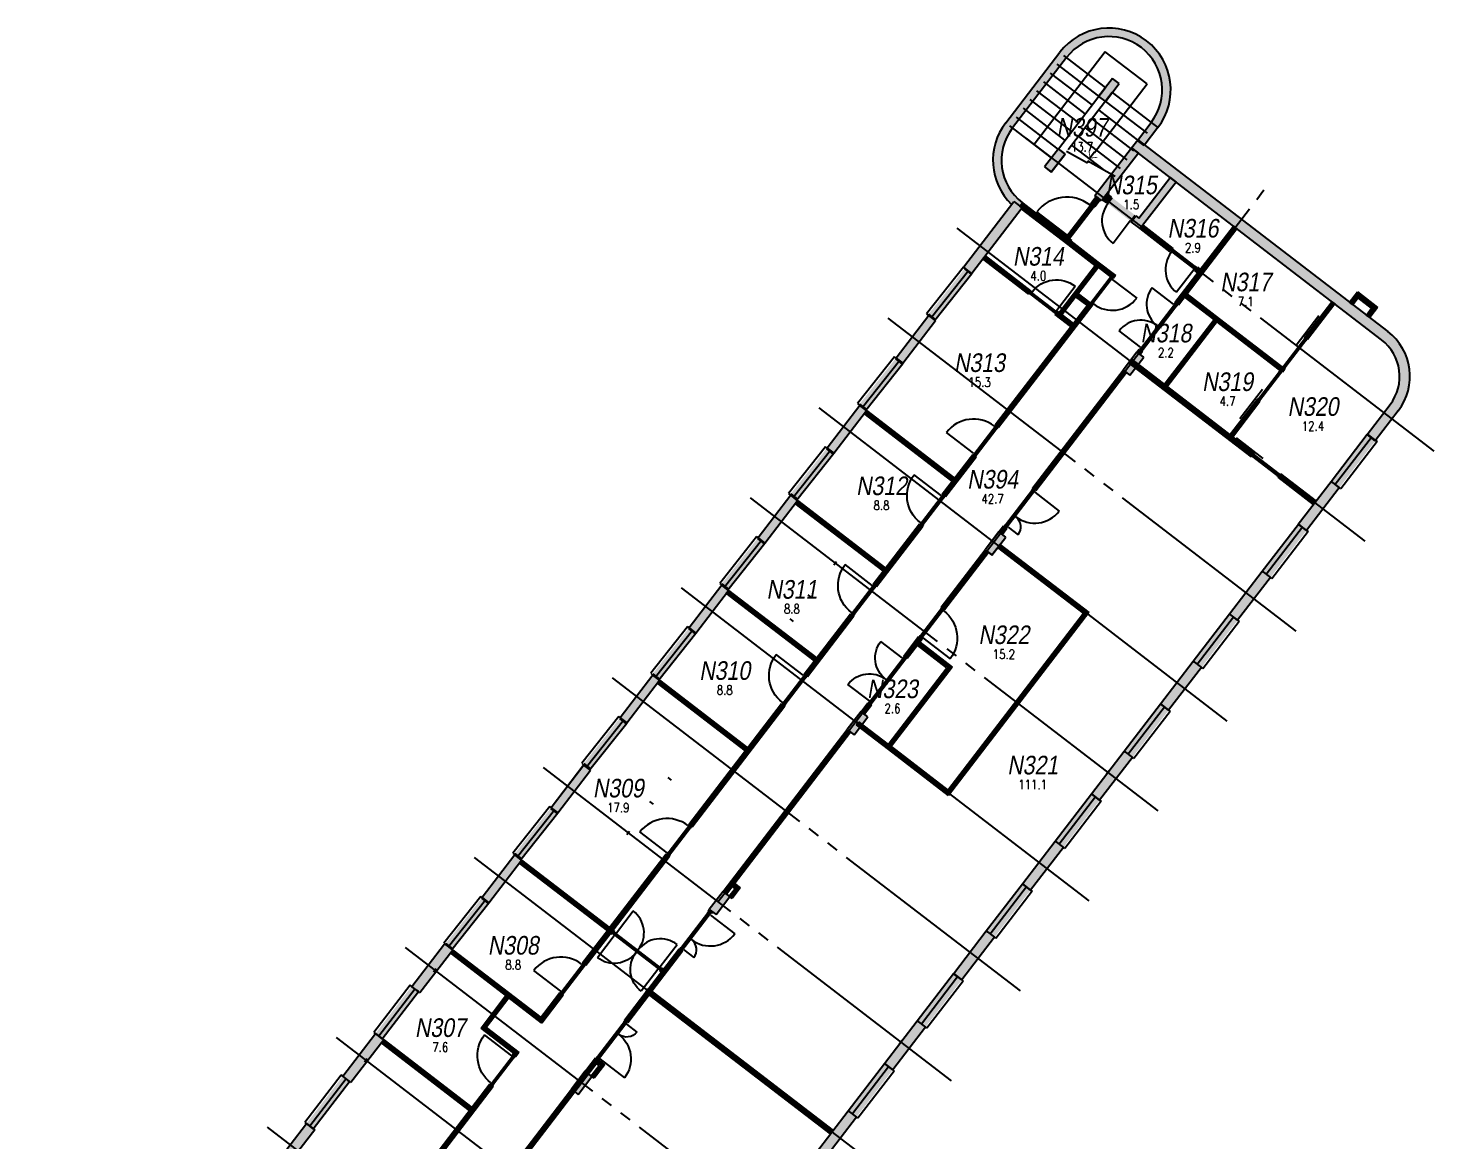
# Model space of a CAD drawing. Extents: x 22790 to 124359, y 400 to 114212.
# Drawn here: x 30332 to 68148, y 84258 to 114212 of the extents above; entities that cross this region are included whole.
import ezdxf
from ezdxf.enums import TextEntityAlignment as Align

# ---------------------------------------------------------------- set-up
doc = ezdxf.new("R2010")
doc.units = 0
doc.header["$LTSCALE"] = 50
doc.header["$PDMODE"] = 1
doc.linetypes.add('4PHAN', pattern=[158.75, 127, -6.35, 6.35, -6.35, 6.35, -6.35])
doc.linetypes.add('INVISIBLE', pattern=[999999, 0, -999999])
doc.layers.get('0').update_dxf_attribs({"linetype": 'CONTINUOUS'})
for name, color, linetype in [('ANNTEXT_03', 7, 'CONTINUOUS'), ('CL_03', 7, 'CONTINUOUS'), ('EW_03', 7, 'CONTINUOUS'), ('GRIDLINE_03', 15, '4PHAN'), ('HEADER_03', 7, 'INVISIBLE'), ('ND_03', 7, 'CONTINUOUS'), ('NW_03', 7, 'CONTINUOUS'), ('RI_03', 7, 'CONTINUOUS'), ('SC_03', 7, 'CONTINUOUS'), ('WALL_03', 7, 'CONTINUOUS'), ('WW_03', 7, 'CONTINUOUS')]:
    doc.layers.add(name, color=color, linetype=linetype)
doc.styles.add('SIMPLEX', font='ARIALN.TTF', dxfattribs={"oblique": 10})
doc.styles.get("Standard").update_dxf_attribs({"font": 'simplex'})

# ---------------------------------------------------------------- blocks, each defined once
blk = doc.blocks.new('RM_SPAM')
for p in [(0, 2.5), (0, 0)]:
    blk.add_point(p)
at = {"style": 'SIMPLEX', "oblique": 10}
blk.add_attdef('RM_NUM', text='', height=2.5, dxfattribs=at).set_placement((0, 0), align=Align.CENTER)
at = {"flags": 1}
for tag, p, width in [('SITENO', (-15, 0), 0.8), ('IN_OU_CODE', (-15, -2), 0.8), ('RM_CO_CODE', (-15, -4), 0.8), ('RM_TY_CODE', (-15, -6), 0.7), ('RM_FU_CODE', (-15, -8), 0.8), ('OCC/USE', (-15, -10), 0.8)]:
    blk.add_attdef(tag, p, '', height=1.25, dxfattribs=dict(at, width=width))
at = {"width": 0.8, "flags": 1}
for tag, p in [('BL_NUM', (15, 0)), ('LEVEL', (15, -2)), ('%S/L', (15, -4)), ('STUDCAP', (15, -6))]:
    blk.add_attdef(tag, text='', height=1.25, dxfattribs=at).set_placement(p, align=Align.RIGHT)
at = {"width": 0.8}
for tag, p in [('RM_AREA', (0, -2)), ('USE', (-0.24, -4.05)), ('USE2', (-0.24, -6.05))]:
    blk.add_attdef(tag, text='', height=1.25, dxfattribs=at).set_placement(p, align=Align.CENTER)
at = {"width": 0.8, "flags": 1}
blk.add_attdef('SERVS', text='', height=1.25, dxfattribs=at).set_placement((0, -8), align=Align.CENTER)
blk = doc.blocks.new('DR1S')
blk.add_line((-0.2, 0.1), (-1.2, 0.1))
at = {"flags": 1}
blk.add_attdef('SILLHT', text='', height=0.1, dxfattribs=at).set_placement((0, 0), align=Align.MIDDLE)
blk = doc.blocks.new('DRFRAME')
for p, q in [((-0.5, -0.5), (-0.5, 0.5)), ((0.5, -0.5), (0.5, 0.5))]:
    blk.add_line(p, q)
at = {"flags": 1}
blk.add_attdef('SILLHT', text='', height=0.1, dxfattribs=at).set_placement((0, 0), align=Align.MIDDLE)
blk = doc.blocks.new('DR1H90')
blk.add_line((-0.46, 0), (-0.46, 0.92))
blk.add_arc((-0.46, 0), 0.92, 0, 90)
at = {"flags": 1}
blk.add_attdef('SILLHT', text='', height=0.1, dxfattribs=at).set_placement((0, 0), align=Align.MIDDLE)
blk = doc.blocks.new('DR2H90')
for p, q in [((-0.46, 0), (-0.46, 0.46)), ((0.46, 0), (0.46, 0.46))]:
    blk.add_line(p, q)
for centre, start, end in [((-0.46, 0), 359.9998, 89.9998), ((0.46, 0), 90.0002, 180.0002)]:
    blk.add_arc(centre, 0.46, start, end)
at = {"flags": 1}
blk.add_attdef('SILLHT', text='', height=0.1, dxfattribs=at).set_placement((0, 0), align=Align.MIDDLE)
blk = doc.blocks.new('DR2U90')
for p, q in [((-0.46, 0), (-0.46, 0.65)), ((0.46, 0), (0.46, 0.27))]:
    blk.add_line(p, q)
for centre, radius, start, end in [((-0.46, 0), 0.65, 0, 90), ((0.46, 0), 0.27, 90, 180)]:
    blk.add_arc(centre, radius, start, end)
at = {"flags": 1}
blk.add_attdef('SILLHT', text='', height=0.1, dxfattribs=at).set_placement((0, 0), align=Align.MIDDLE)
blk = doc.blocks.new('WNFRAME')
for p, q in [((-0.5, -0.5), (-0.5, 0.5)), ((0.5, -0.5), (0.5, 0.5))]:
    blk.add_line(p, q)
at = {"flags": 1}
blk.add_attdef('SILLHT', text='', height=0.1, dxfattribs=at).set_placement((0, 0), align=Align.MIDDLE)
blk = doc.blocks.new('SPL')
for p, q in [((1, 0.5), (0, 0.5)), ((1, -0.5), (1, 0.5)), ((0, -0.5), (1, -0.5))]:
    blk.add_line(p, q)
blk = doc.blocks.new('WNOF')
blk.add_line((-0.5, 0), (0.5, 0))
at = {"flags": 1}
blk.add_attdef('SILLHT', text='', height=0.1, dxfattribs=at).set_placement((0, 0), align=Align.MIDDLE)
blk = doc.blocks.new('C-S')
for p, q in [((0.5, 0.5), (-0.5, 0.5)), ((-0.5, 0.5), (-0.5, -0.5)), ((0.5, -0.5), (0.5, 0.5)), ((-0.5, -0.5), (0.5, -0.5))]:
    blk.add_line(p, q)
at = {"const_width": 1}
blk.add_lwpolyline([(-0.5, 0), (0.5, 0)], dxfattribs=at)
blk = doc.blocks.new('TXTARR2')
blk.add_line((-1, 0), (0, 0))
at = {"const_width": 0.1}
blk.add_lwpolyline([(-0.71, 0.71), (0, 0), (-0.71, -0.71)], dxfattribs=at)

msp = doc.modelspace()

# ---------------------------------------------------------------- linework, layer by layer
at = {"layer": 'ANNTEXT_03', "color": 0}
for p, q in [((59306, 113577), (57394, 111085)), ((60431, 112714), (59306, 113577)), ((59017, 110871), (60431, 112714))]:
    msp.add_line(p, q, dxfattribs=at)
at = {"layer": 'EW_03'}
for points, const_width in [([(60634, 111605, 1), (58176, 113491), (56722, 111597, 0.414214), (57008, 109424, 0.414214)], 229), ([(67079, 104002, 0.414214), (66823, 105943, 0.414214)], 279)]:
    msp.add_lwpolyline(points, format="xyb", dxfattribs=dict(at, const_width=const_width))
for points, const_width in [([(60634, 111605), (60263, 111121)], 229), ([(66823, 105943), (60103, 111100)], 279), ([(55605, 107700), (56958, 109463)], 279), ([(65926, 106808), (66100, 107034), (66553, 106687), (66379, 106460)], 114), ([(66460, 103196), (67079, 104002)], 279), ([(64612, 100788), (65494, 101937)], 279), ([(62757, 98370), (63638, 99519)], 279), ([(60901, 95952), (61783, 97100)], 279), ([(59046, 93534), (59927, 94682)], 279), ([(57190, 91116), (58072, 92264)], 279), ([(41642, 89503), (40761, 88355)], 279), ([(55335, 88697), (56216, 89846)], 279), ([(53479, 86279), (54361, 87428)], 279), ([(39787, 87085), (38905, 85937)], 279), ([(51624, 83861), (52505, 85010)], 279), ([(37931, 84667), (37050, 83518)], 279)]:
    msp.add_lwpolyline(points, dxfattribs=dict(at, const_width=const_width))
at = {"layer": 'GRIDLINE_03'}
for p, q in [((57174, 111250), (68148, 102830)), ((30332, 66534), (63731, 110060)), ((55318, 108832), (66292, 100411)), ((53463, 106414), (64437, 97993)), ((51607, 103996), (62581, 95575)), ((49752, 101578), (60726, 93157)), ((47896, 99160), (58870, 90739)), ((46041, 96742), (57015, 88321)), ((44185, 94323), (55159, 85903)), ((42330, 91905), (53304, 83484)), ((40474, 89487), (51448, 81066)), ((38619, 87069), (49593, 78648)), ((36763, 84651), (47737, 76230))]:
    msp.add_line(p, q, dxfattribs=at)
at = {"layer": 'HEADER_03'}
for points, const_width, elevation in [([(60069, 109085), (59410, 109590)], 200, 2100), ([(58069, 108680), (57104, 109425)], 114, 2134), ([(58304, 108576), (58974, 109449)], 145, 2100), ([(61093, 108243), (61751, 107738)], 114, 2100), ([(55625, 107684), (54631, 106430)], 229, 2134), ([(58931, 106797), (59479, 107511)], 100, 2100), ([(57280, 107100), (57994, 106552)], 100, 2100), ([(61228, 106799), (60267, 105545)], 114, 2100), ([(64100, 105070), (64709, 105863)], 100, 2100), ([(53769, 105266), (52775, 104012)], 229, 2134), ([(64039, 104990), (63430, 104197)], 100, 2100), ([(55786, 102710), (56395, 103504)], 114, 2100), ([(65494, 101937), (66468, 103206)], 279, 2134), ([(51914, 102848), (50920, 101594)], 229, 2134), ([(63277, 102725), (63991, 102177)], 114, 2100), ([(57396, 101804), (56617, 100788)], 114, 2100), ([(54355, 100846), (54964, 101639)], 114, 2100), ([(63638, 99519), (64612, 100788)], 279, 2134), ([(50058, 100430), (49064, 99176)], 229, 2134), ([(52500, 98428), (53109, 99221)], 114, 2100), ([(54942, 98606), (54333, 97813)], 114, 2100), ([(61783, 97100), (62757, 98370)], 279, 2134), ([(48203, 98012), (47209, 96758)], 229, 2134), ([(53931, 97289), (52970, 96036)], 114, 2100), ([(50644, 96010), (51253, 96803)], 114, 2100), ([(59927, 94682), (60901, 95952)], 279, 2134), ([(46347, 95594), (45353, 94340)], 229, 2134), ([(58072, 92264), (59046, 93534)], 279, 2134), ([(44492, 93176), (43498, 91921)], 229, 2134), ([(47542, 91967), (48151, 92760)], 114, 2100), ([(56216, 89846), (57190, 91116)], 279, 2134), ([(42636, 90757), (41642, 89503)], 229, 2134), ([(48671, 90434), (47892, 89418)], 114, 2100), ([(46076, 89880), (47357, 88897)], 100, 2100), ([(45292, 89034), (44683, 88241)], 114, 2100), ([(54361, 87428), (55335, 88697)], 279, 2134), ([(39766, 87101), (40741, 88370)], 229, 2134), ([(46419, 87498), (45639, 86483)], 114, 2100), ([(42796, 85782), (43405, 86575)], 100, 2100), ([(52505, 85010), (53479, 86279)], 279, 2134), ([(37911, 84683), (38885, 85952)], 229, 2134)]:
    msp.add_lwpolyline(points, dxfattribs=dict(at, const_width=const_width, elevation=elevation))
for points, const_width in [([(55625, 107684), (54631, 106430)], 229), ([(53769, 105266), (52775, 104012)], 229), ([(65494, 101937), (66468, 103206)], 279), ([(51914, 102848), (50920, 101594)], 229), ([(63638, 99519), (64612, 100788)], 279), ([(50058, 100430), (49064, 99176)], 229), ([(61783, 97100), (62757, 98370)], 279), ([(48203, 98012), (47209, 96758)], 229), ([(59927, 94682), (60901, 95952)], 279), ([(46347, 95594), (45353, 94340)], 229), ([(58072, 92264), (59046, 93534)], 279), ([(44492, 93176), (43498, 91921)], 229), ([(56216, 89846), (57190, 91116)], 279), ([(42636, 90757), (41642, 89503)], 229), ([(54361, 87428), (55335, 88697)], 279), ([(39766, 87101), (40741, 88370)], 229), ([(52505, 85010), (53479, 86279)], 279), ([(37911, 84683), (38885, 85952)], 229)]:
    msp.add_lwpolyline(points, dxfattribs=dict(at, const_width=const_width))
at = {"layer": 'NW_03'}
for points, const_width in [([(60108, 110919), (59117, 109636)], 229), ([(61132, 110134), (60230, 108959), (60068, 109083)], 200), ([(59117, 109636), (58974, 109449)], 145), ([(59409, 109588), (59295, 109676)], 200), ([(57043, 109470), (57103, 109423)], 114), ([(57095, 109413), (58355, 108446)], 145), ([(61093, 108243), (60283, 108864)], 114), ([(61229, 106799), (62804, 108851)], 114), ([(58345, 108434), (59073, 107876)], 114), ([(57280, 107100), (56047, 108046)], 100), ([(58104, 106531), (59117, 107851), (59549, 107520)], 100), ([(61830, 107677), (61751, 107738)], 114), ([(58849, 106796), (58548, 107028)], 100), ([(61472, 107023), (62305, 106384), (60899, 104550)], 100), ([(58925, 106801), (56395, 103504)], 114), ([(64709, 105863), (65446, 106824)], 100), ([(58414, 106230), (57994, 106552)], 100), ([(62345, 106353), (64109, 105000)], 100), ([(60206, 105466), (60267, 105545)], 114), ([(63277, 102725), (59975, 105259)], 114), ([(57396, 101804), (59835, 104982)], 114), ([(64039, 104990), (64100, 105070)], 100), ([(62693, 103236), (63430, 104197)], 100), ([(52855, 103887), (55223, 102071)], 100), ([(55786, 102710), (54964, 101639)], 114), ([(64942, 101447), (63991, 102177)], 114), ([(51000, 101469), (53368, 99652)], 100), ([(54355, 100846), (53109, 99221)], 114), ([(56495, 100630), (56617, 100788)], 114), ([(53516, 94847), (55082, 93646), (58793, 98482), (56445, 100284)], 100), ([(54942, 98606), (56124, 100146)], 114), ([(49144, 99051), (51512, 97234)], 100), ([(52500, 98428), (51253, 96803)], 114), ([(52644, 95517), (53477, 94878), (55120, 97020), (54287, 97659)], 100), ([(53931, 97289), (54333, 97813)], 114), ([(47289, 96633), (49657, 94816)], 100), ([(50644, 96010), (48151, 92760)], 114), ([(52784, 95793), (52970, 96036)], 114), ([(49073, 90957), (52413, 95310)], 114), ([(47542, 91967), (46021, 89985)], 114), ([(46076, 89880), (43578, 91797)], 100), ([(49229, 90837), (49418, 91083), (49307, 91169)], 100), ([(48671, 90434), (48702, 90474)], 114), ([(45292, 89034), (45961, 89905)], 114), ([(44090, 87562), (41722, 89379)], 100), ([(47066, 88343), (47892, 89418)], 114), ([(47397, 88867), (47357, 88897)], 100), ([(44105, 87487), (44683, 88241)], 114), ([(46997, 88252), (46419, 87498)], 114), ([(51954, 84520), (46986, 88332)], 114), ([(42235, 85144), (39867, 86960)], 100), ([(45639, 86483), (42736, 82698)], 114), ([(45518, 86001), (45765, 86323), (45654, 86408)], 100), ([(42796, 85782), (39953, 82077)], 114)]:
    msp.add_lwpolyline(points, dxfattribs=dict(at, const_width=const_width))
msp.add_lwpolyline([(43227, 88161, 100, 100, 0), (42588, 87328, 100, 100, 0), (43466, 86654, 114, 114, 0), (43405, 86575, 114, 114, 0)], format="xyseb", dxfattribs=at)
at = {"layer": 'SC_03'}
for p, q in [((59314, 112617), (58196, 113476)), ((59132, 112381), (58014, 113239)), ((58769, 111907), (57651, 112765)), ((58951, 112144), (57832, 113002)), ((58587, 111670), (57469, 112528)), ((58046, 110965), (59314, 112617)), ((59495, 112478), (58312, 110936)), ((59495, 112478), (60614, 111620)), ((58224, 111197), (57106, 112055)), ((58406, 111434), (57287, 112292)), ((59132, 112005), (60250, 111147)), ((59314, 112241), (60432, 111383)), ((57861, 110723), (56742, 111581)), ((58042, 110960), (56924, 111818)), ((58950, 111768), (60069, 110910)), ((58587, 111294), (59705, 110436)), ((58769, 111531), (59887, 110673)), ((58268, 110902), (58830, 110588)), ((58405, 111058), (59244, 110414)), ((58842, 110639), (58830, 110588)), ((58842, 110639), (59577, 110227))]:
    msp.add_line(p, q, dxfattribs=at)
at = {"layer": 'WALL_03'}
for p, q in [((56631, 111666), (58085, 113561)), ((58266, 113421), (56813, 111527)), ((59500, 112859), (59129, 112376)), ((59310, 112236), (59681, 112720)), ((59681, 112720), (59500, 112859)), ((59129, 112376), (59310, 112236)), ((60172, 111191), (60543, 111674)), ((60543, 111674), (60725, 111535)), ((60018, 110989), (60188, 111211)), ((60354, 111051), (60172, 111191)), ((60188, 111211), (66908, 106054)), ((60725, 111535), (60354, 111051)), ((58046, 110965), (57675, 110481)), ((57856, 110342), (58228, 110826)), ((58228, 110826), (58046, 110965)), ((59027, 109706), (60018, 110989)), ((60199, 110850), (59208, 109566)), ((66738, 105832), (60018, 110989)), ((60018, 110989), (60199, 110850)), ((57675, 110481), (57856, 110342)), ((60211, 109099), (61052, 110195)), ((61211, 110073), (60248, 108819)), ((61052, 110195), (61211, 110073)), ((58916, 109493), (59060, 109680)), ((59208, 109566), (59027, 109706)), ((59060, 109680), (59175, 109592)), ((59234, 109597), (59355, 109755)), ((59470, 109668), (59348, 109509)), ((59355, 109755), (59470, 109668)), ((55494, 107785), (56847, 109548)), ((57069, 109378), (55716, 107615)), ((56847, 109548), (57069, 109378)), ((57008, 109425), (57078, 109515)), ((57068, 109378), (57008, 109425)), ((57051, 109355), (57139, 109470)), ((58311, 108389), (57051, 109355)), ((57138, 109469), (57068, 109378)), ((57078, 109515), (57138, 109469)), ((57139, 109470), (58399, 108504)), ((59031, 109405), (58916, 109493)), ((59175, 109592), (59031, 109405)), ((59348, 109509), (59234, 109597)), ((60007, 109004), (60128, 109163)), ((60248, 108819), (60007, 109004)), ((60128, 109163), (60211, 109099)), ((60249, 108819), (60318, 108910)), ((60318, 108910), (61127, 108289)), ((61058, 108198), (60249, 108819)), ((61183, 106834), (62758, 108886)), ((62849, 108817), (61274, 106764)), ((62758, 108886), (62849, 108817)), ((58399, 108504), (58311, 108389)), ((58311, 108389), (58380, 108480)), ((59038, 107831), (58311, 108389)), ((58380, 108480), (59108, 107921)), ((61127, 108289), (61058, 108198)), ((55716, 107615), (55494, 107785)), ((56016, 108007), (56077, 108086)), ((57250, 107060), (56016, 108007)), ((56077, 108086), (57310, 107140)), ((58064, 106561), (59108, 107921)), ((59126, 107781), (58143, 106501)), ((59108, 107921), (59038, 107831)), ((59108, 107921), (59579, 107560)), ((59518, 107480), (59126, 107781)), ((61716, 107693), (61786, 107783)), ((61786, 107783), (61865, 107722)), ((59579, 107560), (59518, 107480)), ((61796, 107632), (61716, 107693)), ((61865, 107722), (61796, 107632)), ((57310, 107140), (57250, 107060)), ((58517, 106988), (58578, 107067)), ((58578, 107067), (58880, 106836)), ((61442, 106983), (61503, 107062)), ((61503, 107062), (62376, 106393)), ((65880, 106843), (66089, 107115)), ((66089, 107115), (66633, 106697)), ((56349, 103538), (58880, 106836)), ((58970, 106766), (56440, 103469)), ((58819, 106757), (58517, 106988)), ((58880, 106836), (58819, 106757)), ((58880, 106836), (58970, 106766)), ((61274, 106764), (61183, 106834)), ((62235, 106374), (61442, 106983)), ((64669, 105894), (65406, 106854)), ((65485, 106793), (64748, 105833)), ((65406, 106854), (65485, 106793)), ((65971, 106773), (65880, 106843)), ((66110, 106954), (65971, 106773)), ((66473, 106676), (66110, 106954)), ((66334, 106495), (66473, 106676)), ((66633, 106697), (66424, 106425)), ((54560, 106484), (53679, 105336)), ((53860, 105197), (54741, 106345)), ((54741, 106345), (54560, 106484)), ((57964, 106512), (58024, 106592)), ((58384, 106190), (57964, 106512)), ((58024, 106592), (58445, 106269)), ((58143, 106501), (58064, 106561)), ((58445, 106269), (58384, 106190)), ((60859, 104581), (62235, 106374)), ((62376, 106393), (60938, 104520)), ((62315, 106314), (62376, 106393)), ((64079, 104960), (62315, 106314)), ((62376, 106393), (64139, 105039)), ((66424, 106425), (66334, 106495)), ((64748, 105833), (64669, 105894)), ((60160, 105501), (60221, 105580)), ((60221, 105580), (60312, 105511)), ((60312, 105511), (60251, 105431)), ((53679, 105336), (53860, 105197)), ((60160, 105501), (59789, 105017)), ((59940, 105214), (60010, 105304)), ((60010, 105304), (59940, 105214)), ((63243, 102680), (59940, 105214)), ((59971, 104878), (60342, 105362)), ((60010, 105304), (63312, 102770)), ((60342, 105362), (60160, 105501)), ((60251, 105431), (60160, 105501)), ((57350, 101839), (59789, 105017)), ((59880, 104948), (57441, 101769)), ((59789, 105017), (59971, 104878)), ((59789, 105017), (59880, 104948)), ((63999, 105021), (64060, 105100)), ((64079, 104960), (63999, 105021)), ((64060, 105100), (64139, 105039)), ((64139, 105039), (64079, 104960)), ((64139, 105039), (64079, 104960)), ((60938, 104520), (60859, 104581)), ((52705, 104066), (51823, 102918)), ((52886, 103927), (52705, 104066)), ((62653, 103267), (63390, 104228)), ((63470, 104167), (62733, 103206)), ((63390, 104228), (63470, 104167)), ((66349, 103281), (66968, 104087)), ((52005, 102779), (52886, 103927)), ((52825, 103848), (52886, 103927)), ((55193, 102031), (52825, 103848)), ((52886, 103927), (55254, 102110)), ((67189, 103917), (66571, 103111)), ((56440, 103469), (56349, 103538)), ((62733, 103206), (62653, 103267)), ((66571, 103111), (66349, 103281)), ((51823, 102918), (52005, 102779)), ((54919, 101674), (55741, 102745)), ((55831, 102675), (55010, 101604)), ((55741, 102745), (55831, 102675)), ((63312, 102770), (63243, 102680)), ((55254, 102110), (55193, 102031)), ((63957, 102132), (64026, 102222)), ((64907, 101402), (63957, 102132)), ((64026, 102222), (64977, 101493)), ((57441, 101769), (57350, 101839)), ((64501, 100873), (65383, 102022)), ((65604, 101852), (64723, 100703)), ((65383, 102022), (65604, 101852)), ((50849, 101648), (49968, 100500)), ((50149, 100360), (51030, 101509)), ((51030, 101509), (50849, 101648)), ((50970, 101430), (51030, 101509)), ((53337, 99613), (50970, 101430)), ((51030, 101509), (53398, 99692)), ((55010, 101604), (54919, 101674)), ((64977, 101493), (64907, 101402)), ((53063, 99256), (54310, 100881)), ((54401, 100811), (53154, 99186)), ((54310, 100881), (54401, 100811)), ((56449, 100664), (56078, 100181)), ((56449, 100664), (56571, 100823)), ((56631, 100525), (56449, 100664)), ((56540, 100595), (56449, 100664)), ((56662, 100754), (56540, 100595)), ((56571, 100823), (56662, 100754)), ((64723, 100703), (64501, 100873)), ((49968, 100500), (50149, 100360)), ((56260, 100042), (56631, 100525)), ((56415, 100244), (56476, 100323)), ((58723, 98473), (56415, 100244)), ((56476, 100323), (58863, 98491)), ((52006, 99776), (52075, 99867)), ((54897, 98641), (56078, 100181)), ((56169, 100111), (54987, 98571)), ((56078, 100181), (56260, 100042)), ((56078, 100181), (56169, 100111)), ((53398, 99692), (53337, 99613)), ((62646, 98455), (63527, 99604)), ((63527, 99604), (63749, 99434)), ((48994, 99230), (48112, 98081)), ((48294, 97942), (49175, 99091)), ((49175, 99091), (48994, 99230)), ((49114, 99012), (49175, 99091)), ((49175, 99091), (51543, 97274)), ((53154, 99186), (53063, 99256)), ((63749, 99434), (62868, 98285)), ((51482, 97195), (49114, 99012)), ((51406, 98900), (51315, 98970)), ((50820, 98325), (50911, 98255)), ((51208, 96838), (52455, 98462)), ((52545, 98393), (51299, 96768)), ((52455, 98462), (52545, 98393)), ((54987, 98571), (54897, 98641)), ((55073, 93716), (58723, 98473)), ((58863, 98491), (55091, 93576)), ((62868, 98285), (62646, 98455)), ((48112, 98081), (48294, 97942)), ((53886, 97324), (54288, 97847)), ((54379, 97778), (53977, 97254)), ((54257, 97619), (54318, 97699)), ((55050, 97010), (54257, 97619)), ((54288, 97847), (54379, 97778)), ((54318, 97699), (55190, 97029)), ((51543, 97274), (51482, 97195)), ((53977, 97254), (53886, 97324)), ((47138, 96812), (46257, 95663)), ((47319, 96673), (47138, 96812)), ((51299, 96768), (51208, 96838)), ((53467, 94948), (55050, 97010)), ((55190, 97029), (53486, 94808)), ((60790, 96037), (61672, 97185)), ((61893, 97015), (61012, 95867)), ((61672, 97185), (61893, 97015)), ((46438, 95524), (47319, 96673)), ((47259, 96593), (47319, 96673)), ((49626, 94777), (47259, 96593)), ((47319, 96673), (49687, 94856)), ((52738, 95828), (52924, 96070)), ((52924, 96070), (53015, 96001)), ((48106, 92795), (50599, 96044)), ((50690, 95975), (48196, 92725)), ((50599, 96044), (50690, 95975)), ((52738, 95828), (52367, 95345)), ((52549, 95205), (52920, 95689)), ((52920, 95689), (52738, 95828)), ((52829, 95759), (52738, 95828)), ((53015, 96001), (52829, 95759)), ((61012, 95867), (60790, 96037)), ((46257, 95663), (46438, 95524)), ((49027, 90992), (52367, 95345)), ((52367, 95345), (52549, 95205)), ((52367, 95345), (52458, 95275)), ((52613, 95477), (52674, 95556)), ((53486, 94808), (52613, 95477)), ((52674, 95556), (53467, 94948)), ((52458, 95275), (49118, 90922)), ((49687, 94856), (49626, 94777)), ((53486, 94808), (53547, 94887)), ((55091, 93576), (53486, 94808)), ((53547, 94887), (55073, 93716)), ((58935, 93619), (59816, 94767)), ((60038, 94597), (59157, 93449)), ((59816, 94767), (60038, 94597)), ((45283, 94394), (44401, 93245)), ((44583, 93106), (45464, 94255)), ((45464, 94255), (45283, 94394)), ((59410, 94238), (59341, 94148)), ((47637, 93989), (47546, 94058)), ((47052, 93414), (47142, 93344)), ((59157, 93449), (58935, 93619)), ((44401, 93245), (44583, 93106)), ((48196, 92725), (48106, 92795)), ((46439, 92522), (46509, 92612)), ((57079, 91201), (57961, 92349)), ((57961, 92349), (58182, 92179)), ((43427, 91976), (42546, 90827)), ((43608, 91836), (43427, 91976)), ((45976, 90020), (47497, 92001)), ((47588, 91932), (46067, 89950)), ((47497, 92001), (47588, 91932)), ((58182, 92179), (57301, 91030)), ((42727, 90688), (43608, 91836)), ((43547, 91757), (43608, 91836)), ((46046, 89840), (43547, 91757)), ((43608, 91836), (46106, 89920)), ((49277, 91129), (49337, 91208)), ((49337, 91208), (49488, 91093)), ((57301, 91030), (57079, 91201)), ((42546, 90827), (42727, 90688)), ((49027, 90992), (48656, 90508)), ((48838, 90369), (49209, 90853)), ((49209, 90853), (49027, 90992)), ((49118, 90922), (49027, 90992)), ((49189, 90868), (49348, 91074)), ((49269, 90807), (49189, 90868)), ((49488, 91093), (49269, 90807)), ((49348, 91074), (49277, 91129)), ((48626, 90469), (48656, 90508)), ((48717, 90399), (48626, 90469)), ((48656, 90508), (48838, 90369)), ((48656, 90508), (48747, 90439)), ((48747, 90439), (48717, 90399)), ((46067, 89950), (45976, 90020)), ((45247, 89069), (45915, 89940)), ((46006, 89871), (45338, 89000)), ((45915, 89940), (46006, 89871)), ((46106, 89920), (46046, 89840)), ((55224, 88782), (56105, 89931)), ((56327, 89761), (55446, 88612)), ((56105, 89931), (56327, 89761)), ((40650, 88440), (41531, 89588)), ((41753, 89418), (40872, 88270)), ((41531, 89588), (41753, 89418)), ((41692, 89339), (41753, 89418)), ((44060, 87522), (41692, 89339)), ((41753, 89418), (44121, 87601)), ((47021, 88377), (47847, 89453)), ((47937, 89384), (47112, 88308)), ((47847, 89453), (47937, 89384)), ((41237, 88830), (41307, 88920)), ((45338, 89000), (45247, 89069)), ((47326, 88857), (47387, 88937)), ((47427, 88906), (47366, 88827)), ((47387, 88937), (47427, 88906)), ((47366, 88827), (47326, 88857)), ((55446, 88612), (55224, 88782)), ((40872, 88270), (40650, 88440)), ((42517, 87319), (43187, 88192)), ((43266, 88131), (42658, 87338)), ((43187, 88192), (43266, 88131)), ((44060, 87522), (44638, 88276)), ((44729, 88206), (44150, 87453)), ((44638, 88276), (44729, 88206)), ((46373, 87533), (46952, 88287)), ((47042, 88217), (46464, 87463)), ((46952, 88287), (47021, 88377)), ((47021, 88377), (46952, 88287)), ((51919, 84475), (46952, 88287)), ((46952, 88287), (47042, 88217)), ((47021, 88377), (51988, 84566)), ((47112, 88308), (47021, 88377)), ((44121, 87601), (44060, 87522)), ((44150, 87453), (44060, 87522)), ((46464, 87463), (46373, 87533)), ((53368, 86364), (54250, 87513)), ((54250, 87513), (54471, 87343)), ((38794, 86022), (39676, 87170)), ((39897, 87000), (39016, 85852)), ((39676, 87170), (39897, 87000)), ((39836, 86921), (39897, 87000)), ((39897, 87000), (42265, 85183)), ((43396, 86645), (42517, 87319)), ((42658, 87338), (43536, 86664)), ((54471, 87343), (53590, 86194)), ((53844, 86984), (53774, 86893)), ((42204, 85104), (39836, 86921)), ((43365, 86605), (43396, 86645)), ((43445, 86545), (43365, 86605)), ((43536, 86664), (43445, 86545)), ((39382, 86411), (39451, 86502)), ((42690, 82733), (45594, 86517)), ((45685, 86448), (42781, 82664)), ((45478, 86031), (45695, 86314)), ((45835, 86332), (45558, 85970)), ((45594, 86517), (45685, 86448)), ((45624, 86369), (45685, 86448)), ((45695, 86314), (45624, 86369)), ((45685, 86448), (45835, 86332)), ((53590, 86194), (53368, 86364)), ((39016, 85852), (38794, 86022)), ((45316, 86156), (44945, 85672)), ((45127, 85533), (45498, 86016)), ((45498, 86016), (45316, 86156)), ((45558, 85970), (45478, 86031)), ((39908, 82112), (42751, 85816)), ((42842, 85747), (39999, 82042)), ((42751, 85816), (42842, 85747)), ((44945, 85672), (45127, 85533)), ((42265, 85183), (42204, 85104)), ((51513, 83946), (52394, 85095)), ((52394, 85095), (52616, 84925)), ((36939, 83603), (37820, 84752)), ((37820, 84752), (38042, 84582)), ((52616, 84925), (51735, 83776)), ((38042, 84582), (37160, 83433)), ((51988, 84566), (51919, 84475))]:
    msp.add_line(p, q, dxfattribs=at)
for centre, radius, start, end in [((59405, 112548), 1664, 322.5, 142.5), ((59405, 112548), 1435, 322.5, 142.5), ((57951, 110654), 1664, 142.5, 225.4845), ((57951, 110654), 1435, 142.5, 232.5), ((65980, 104845), 1524, 322.5, 52.5), ((65980, 104845), 1245, 322.5, 52.5)]:
    msp.add_arc(centre, radius, start, end, dxfattribs=at)

# ---------------------------------------------------------------- block references
at = {"layer": 'ANNTEXT_03', "color": 0, "xscale": 200, "yscale": 200, "zscale": 200, "rotation": 232.5000005019339}
msp.add_blockref('TXTARR2', (58896, 110713), dxfattribs=at)
at = {"layer": 'CL_03', "rotation": 322.5000000000001}
for p, xscale, yscale, zscale in [((59405, 112548), 228.5999785116008, 609.5999426976018, 3111.49970751901), ((57951, 110654), 228.5999785116008, 609.5999426976018, 3111.49970751901), ((54210, 105841), 228.5999785116008, 1447.799863906804, 3111.49970751901), ((60066, 105189), 228.5999871069602, 609.5999656185603, 3111.499824511402), ((52355, 103422), 228.5999785116008, 1447.799863906804, 3111.49970751901), ((50499, 101004), 228.5999785116008, 1447.799863906804, 3111.49970751901), ((56355, 100353), 228.5999871069602, 609.5999656185603, 3111.499824511402), ((48644, 98586), 228.5999785116008, 1447.799863906804, 3111.49970751901), ((46788, 96168), 228.5999785116008, 1447.799863906804, 3111.49970751901), ((52644, 95517), 228.5999871069602, 609.5999656185603, 3111.499824511402), ((44933, 93750), 228.5999785116008, 1447.799863906804, 3111.49970751901), ((43077, 91332), 228.5999785116008, 1447.799863906804, 3111.49970751901), ((48933, 90681), 228.5999871069602, 609.5999656185603, 3111.499824511402), ((45222, 85844), 228.5999871069602, 609.5999656185603, 3111.499824511402)]:
    msp.add_blockref('C-S', p, dxfattribs=dict(at, xscale=xscale, yscale=yscale, zscale=zscale))
at = {"layer": 'ND_03'}
for name, p, xscale, yscale, zscale, rotation in [('DR1H90', (58582, 109057), 1100, 1100, 2075, 52.500001), ('DRFRAME', (57587, 109052), 1219.19993123712, 114.2999935534801, 2133.599879664962, 142.317579), ('DRFRAME', (58639, 109013), 1050, 144.9, 2075, 232.500001), ('DR1H90', (59679, 109258), 830, 830, 2075, 142.510725), ('DRFRAME', (59739, 109337), 779.9999999999999, 200, 2075, 322.510725), ('DR1H90', (61387, 107945), 830, 830, 2075, 142.500302), ('DRFRAME', (61422, 107991), 779.9999999999999, 114.3, 2075, 142.500302), ('DR1H90', (57667, 106866), -900, 900, 2075, 322.5), ('DRFRAME', (59205, 107154), 850, 100, 2075, 232.5), ('DR1H90', (59244, 107123), 900, 900, 2075, 232.5), ('DRFRAME', (57637, 106826), 850, 100, 2075, 142.5), ('DR2H90', (60702, 106207), 1580, 1580, 2075, 52.500001), ('DRFRAME', (60748, 106172), 1530, 114.3, 2075, 52.500001), ('DR1S', (64365, 105497), -1000, 500, 2075, 52.49999999999998), ('DRFRAME', (64404, 105466), 950, 100, 2075, 232.5), ('DRFRAME', (63735, 104594), 950, 100, 2075, 52.49999999999999), ('DR1S', (63695, 104624), 1000, 500, 2075, 52.49999999999999), ('DR1H90', (56045, 103142), 1000, 1000, 2075, 52.49999999999999), ('DRFRAME', (56090, 103107), 950, 114.3, 2075, 232.5), ('DR1S', (63669, 102496), 900, 450, 2075, 322.5), ('DRFRAME', (63634, 102451), 850, 114.2999935534801, 2075, 142.5), ('DR1H90', (54614, 101277), -1000, 1000, 2075, 52.49999999999998), ('DRFRAME', (57006, 101296), 1230, 114.3, 2075, 52.49999999999999), ('DR2U90', (57051, 101261), 1280, 1280, 2075, 232.5), ('DRFRAME', (54660, 101242), 950, 114.3, 2075, 232.5), ('DR1H90', (52759, 98859), -1000, 1000, 2075, 52.49999999999998), ('DRFRAME', (52804, 98824), 950, 114.3, 2075, 232.5), ('DRFRAME', (54638, 98209), 950, 114.3, 2075, 52.49999999999999), ('DR1H90', (54683, 98175), -1000, 1000, 2075, 232.5), ('DR2H90', (53405, 96697), -1580, 1580, 2075, 52.49999999999998), ('DR1H90', (50903, 96441), -1000, 1000, 2075, 52.49999999999998), ('DRFRAME', (53450, 96662), 1530, 114.3, 2075, 52.5), ('DRFRAME', (50949, 96406), 950, 114.3, 2075, 232.5), ('DR1H90', (47801, 92398), 1000, 1000, 2075, 52.49999999999999), ('DRFRAME', (47847, 92363), 950, 114.3, 2075, 232.5), ('DR2H90', (46747, 89428), 1614.5, 1614.5, 2075, 322.5), ('DRFRAME', (48282, 89926), 1230, 114.3, 2075, 52.49999999999999), ('DR2U90', (48327, 89891), 1280, 1280, 2075, 232.5), ('DR2H90', (46686, 89349), -1614.5, 1614.5, 2075, 142.5000000000004), ('DRFRAME', (46716, 89388), 1564.499999999999, 100, 2075, 142.5), ('DR1H90', (44942, 88672), 1000, 1000, 2075, 52.49999999999999), ('DRFRAME', (44988, 88638), 950, 114.3, 2075, 52.49999999999999), ('DRFRAME', (46029, 86990), 1230, 114.2999935534801, 2075, 52.49999999999999), ('DR2U90', (46074, 86956), -1280, 1280, 2075, 232.500000000268), ('DR1H90', (43061, 86209), -1000, 1000, 2075, 52.49999999999998), ('DRFRAME', (43101, 86178), 950, 100, 2075, 232.5)]:
    msp.add_blockref(name, p, dxfattribs=dict(at, xscale=xscale, yscale=yscale, zscale=zscale, rotation=rotation))
at = {"layer": 'RI_03', "xscale": 200, "yscale": 200, "zscale": 200}
for p, values in [((58682, 111295), {'RM_NUM': 'N397', 'RM_AREA': '13.7'}), ((60008, 109743), {'RM_NUM': 'N315', 'RM_AREA': '1.5'}), ((61666, 108580), {'RM_NUM': 'N316', 'RM_AREA': '2.9'}), ((57507, 107824), {'RM_NUM': 'N314', 'RM_AREA': '4.0'}), ((63086, 107134), {'RM_NUM': 'N317', 'RM_AREA': '7.1'}), ((60939, 105760), {'RM_NUM': 'N318', 'RM_AREA': '2.2'}), ((55925, 104964), {'RM_NUM': 'N313', 'RM_AREA': '15.3'}), ((62597, 104452), {'RM_NUM': 'N319', 'RM_AREA': '4.7'}), ((64895, 103784), {'RM_NUM': 'N320', 'RM_AREA': '12.4'}), ((53289, 101652), {'RM_NUM': 'N312', 'RM_AREA': '8.8'}), ((56277, 101828), {'RM_NUM': 'N394', 'RM_AREA': '42.7'}), ((50878, 98867), {'RM_NUM': 'N311', 'RM_AREA': '8.8'}), ((56580, 97646), {'RM_NUM': 'N322', 'RM_AREA': '15.2'}), ((49071, 96684), {'RM_NUM': 'N310', 'RM_AREA': '8.8'}), ((53584, 96192), {'RM_NUM': 'N323', 'RM_AREA': '2.6'}), ((57356, 94141), {'RM_NUM': 'N321', 'RM_AREA': '111.1'}), ((46208, 93522), {'RM_NUM': 'N309', 'RM_AREA': '17.9'}), ((43382, 89295), {'RM_NUM': 'N308', 'RM_AREA': '8.8'}), ((41420, 87080), {'RM_NUM': 'N307', 'RM_AREA': '7.6'})]:
    msp.add_blockref('RM_SPAM', p, dxfattribs=at).add_auto_attribs(values)
at = {"layer": 'WW_03'}
for name, p, xscale, yscale, zscale, rotation in [('SPL', (55038, 107128, 457), 49.99999999999999, 1600.4, 49.99999999999999, 141.59062), ('WNFRAME', (55128, 107057, 457), 1550.4, 228.6, 1651.4, 231.59062), ('WNOF', (55128, 107057, 457), 1600.4, 1600.4, 1676.4, 231.59062), ('SPL', (55178, 107017, 457), 49.99999999999999, 1600.4, 49.99999999999999, 321.59062), ('SPL', (53183, 104710, 457), 49.99999999999999, 1600.4, 49.99999999999999, 141.59062), ('WNFRAME', (53272, 104639, 457), 1550.4, 228.6, 1651.4, 231.59062), ('WNOF', (53272, 104639, 457), 1600.4, 1600.4, 1676.4, 231.59062), ('SPL', (53323, 104599, 457), 49.99999999999999, 1600.4, 49.99999999999999, 321.59062), ('WNFRAME', (65981, 102571, 457), -1600.199909748721, 279.3999737364009, 1676.399905451041, 232.5), ('SPL', (65910, 102626, 457), 50, -1600.199909748721, -1600.199909748721, 142.5), ('SPL', (51327, 102292, 457), 49.99999999999999, 1600.4, 49.99999999999999, 141.59062), ('WNFRAME', (51417, 102221, 457), 1550.4, 228.6, 1651.4, 231.59062), ('WNOF', (65981, 102571, 457), -1600.199909748721, 279.3999737364009, 1676.399905451041, 52.49999999999998), ('SPL', (66092, 102486, 457), 50.79999713488006, -1600.199909748721, 1600.199909748721, 322.499999945005), ('WNOF', (51417, 102221, 457), 1600.4, 1600.4, 1676.4, 231.59062), ('SPL', (51467, 102181, 457), 49.99999999999999, 1600.4, 49.99999999999999, 321.59062), ('WNFRAME', (64125, 100153, 457), -1600.199909748721, 279.3999737364009, 1676.399905451041, 232.5), ('SPL', (64054, 100208, 457), 50, -1600.199909748721, -1600.199909748721, 142.5), ('WNOF', (64125, 100153, 457), -1600.199909748721, 279.3999737364009, 1676.399905451041, 52.49999999999998), ('SPL', (64236, 100068, 457), 50.79999713488006, -1600.199909748721, 1600.199909748721, 322.499999945005), ('SPL', (49472, 99874, 457), 49.99999999999999, 1600.4, 49.99999999999999, 141.59062), ('WNFRAME', (49561, 99803, 457), 1550.4, 228.6, 1651.4, 231.59062), ('WNOF', (49561, 99803, 457), 1600.4, 1600.4, 1676.4, 231.59062), ('SPL', (49612, 99763, 457), 49.99999999999999, 1600.4, 49.99999999999999, 321.59062), ('WNFRAME', (62270, 97735, 457), -1600.199909748721, 279.3999737364009, 1676.399905451041, 232.5), ('SPL', (62199, 97790, 457), 50, -1600.199909748721, -1600.199909748721, 142.5), ('WNOF', (62270, 97735, 457), -1600.199909748721, 279.3999737364009, 1676.399905451041, 52.49999999999998), ('SPL', (47616, 97456, 457), 49.99999999999999, 1600.4, 49.99999999999999, 141.59062), ('WNFRAME', (47706, 97385, 457), 1550.4, 228.6, 1651.4, 231.59062), ('WNOF', (47706, 97385, 457), 1600.4, 1600.4, 1676.4, 231.59062), ('SPL', (47756, 97345, 457), 49.99999999999999, 1600.4, 49.99999999999999, 321.59062), ('SPL', (62381, 97650, 457), 50.79999713488006, -1600.199909748721, 1600.199909748721, 322.499999945005), ('SPL', (45761, 95038, 457), 49.99999999999999, 1600.4, 49.99999999999999, 141.59062), ('WNFRAME', (60414, 95317, 457), -1600.199909748721, 279.3999737364009, 1676.399905451041, 232.5), ('SPL', (60343, 95372, 457), 50, -1600.199909748721, -1600.199909748721, 142.5), ('WNOF', (60414, 95317, 457), -1600.199909748721, 279.3999737364009, 1676.399905451041, 52.49999999999998), ('SPL', (60525, 95232, 457), 50.79999713488006, -1600.199909748721, 1600.199909748721, 322.499999945005), ('WNFRAME', (45850, 94967, 457), 1550.4, 228.6, 1651.4, 231.59062), ('WNOF', (45850, 94967, 457), 1600.4, 1600.4, 1676.4, 231.59062), ('SPL', (45901, 94927, 457), 49.99999999999999, 1600.4, 49.99999999999999, 321.59062), ('WNFRAME', (58559, 92899, 457), -1600.199909748721, 279.3999737364009, 1676.399905451041, 232.5), ('SPL', (58488, 92954, 457), 50, -1600.199909748721, -1600.199909748721, 142.5), ('WNOF', (58559, 92899, 457), -1600.199909748721, 279.3999737364009, 1676.399905451041, 52.49999999999998), ('SPL', (58670, 92814, 457), 50.79999713488006, -1600.199909748721, 1600.199909748721, 322.499999945005), ('SPL', (43905, 92620, 457), 49.99999999999999, 1600.4, 49.99999999999999, 141.59062), ('WNFRAME', (43995, 92549, 457), 1550.4, 228.6, 1651.4, 231.59062), ('WNOF', (43995, 92549, 457), 1600.4, 1600.4, 1676.4, 231.59062), ('SPL', (44045, 92509, 457), 49.99999999999999, 1600.4, 49.99999999999999, 321.59062), ('WNFRAME', (56703, 90481, 457), -1600.199909748721, 279.3999737364009, 1676.399905451041, 232.5), ('SPL', (56632, 90535, 457), 50, -1600.199909748721, -1600.199909748721, 142.5), ('SPL', (42050, 90201, 457), 49.99999999999999, 1600.4, 49.99999999999999, 141.59062), ('WNFRAME', (42139, 90130, 457), 1550.4, 228.6, 1651.4, 231.59062), ('WNOF', (56703, 90481, 457), -1600.199909748721, 279.3999737364009, 1676.399905451041, 52.49999999999998), ('SPL', (56814, 90396, 457), 50.79999713488006, -1600.199909748721, 1600.199909748721, 322.499999945005), ('WNOF', (42139, 90130, 457), 1600.4, 1600.4, 1676.4, 231.59062), ('SPL', (42190, 90090, 457), 49.99999999999999, 1600.4, 49.99999999999999, 321.59062), ('WNFRAME', (54848, 88063, 457), -1600.199909748721, 279.3999737364009, 1676.399905451041, 232.5), ('SPL', (54777, 88117, 457), 50, -1600.199909748721, -1600.199909748721, 142.5), ('WNOF', (54848, 88063, 457), -1600.199909748721, 279.3999737364009, 1676.399905451041, 52.49999999999998), ('SPL', (54959, 87978, 457), 50.79999713488006, -1600.199909748721, 1600.199909748721, 322.499999945005), ('SPL', (40163, 87805, 457), 50.79999904495999, 1600.19996991624, 1600.19996991624, 142.5), ('WNFRAME', (40253, 87735, 457), 1600.199969916238, 228.5999871069602, 1676.39996848368, 52.49999999999999), ('WNOF', (40253, 87735, 457), 1600.199969916239, 228.5999871069602, 1676.39996848368, 232.5), ('SPL', (40304, 87696, 457), 49.99999999999999, 1600.199969916239, 1600.199969916239, 322.5), ('WNFRAME', (52992, 85644, 457), -1600.199909748721, 279.3999737364009, 1676.399905451041, 232.5), ('SPL', (52921, 85699, 457), 50, -1600.199909748721, -1600.199909748721, 142.5), ('WNOF', (52992, 85644, 457), -1600.199909748721, 279.3999737364009, 1676.399905451041, 52.49999999999998), ('SPL', (38307, 85387, 457), 50.79999904495999, 1600.19996991624, 1600.19996991624, 142.5), ('WNFRAME', (38398, 85317, 457), 1600.199969916238, 228.5999871069602, 1676.39996848368, 52.49999999999999), ('WNOF', (38398, 85317, 457), 1600.199969916239, 228.5999871069602, 1676.39996848368, 232.5), ('SPL', (38449, 85278, 457), 49.99999999999999, 1600.199969916239, 1600.199969916239, 322.5), ('SPL', (53103, 85559, 457), 50.79999713488006, -1600.199909748721, 1600.199909748721, 322.499999945005)]:
    msp.add_blockref(name, p, dxfattribs=dict(at, xscale=xscale, yscale=yscale, zscale=zscale, rotation=rotation))

doc.saveas('drawing.dxf')
